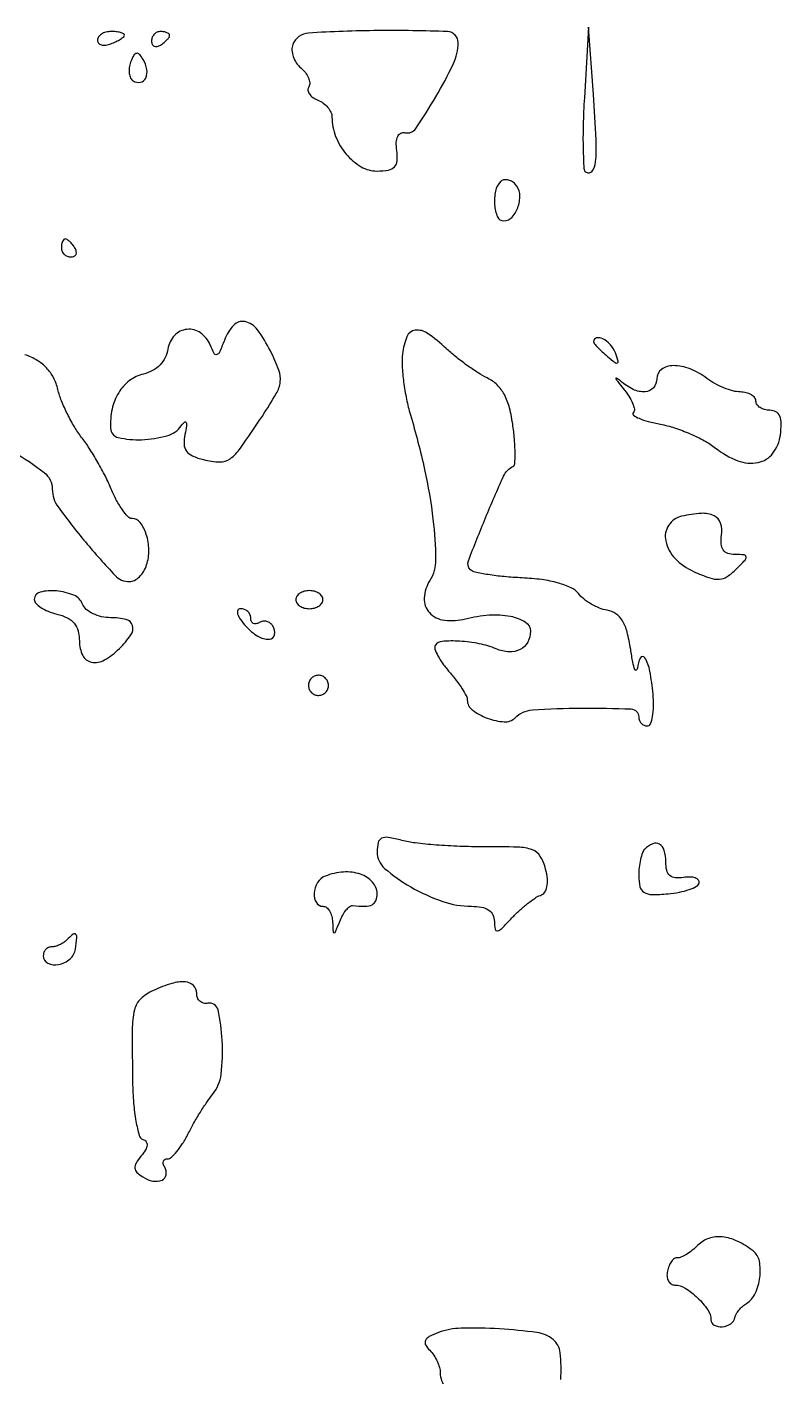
# Model space of a CAD drawing. Extents: x 0 to 5034, y 0 to 2560.
# Drawn here: x 4329.2 to 4413.2, y 2410.8 to 2560.5 of the extents above; entities that cross this region are included whole.
import ezdxf

# ---------------------------------------------------------------- set-up
doc = ezdxf.new("R2010")
doc.units = 0

msp = doc.modelspace()

# ---------------------------------------------------------------- linework, layer by layer
for points in [[(4039.932321, 2269.667715, 0.000064), (4084.731077, 2269.263702, 0.000011), (4132.120882, 2268.843403, 0.002588)], [(4327.666469, 2513.395901, -0.036501), (4331.102622, 2511.084834, -0.230387), (4332, 2509.240665, 0.158809), (4332.639993, 2507.276506, 0.016468), (4335.670657, 2503.394907, 0.014767), (4338.954856, 2499.690735, 0.206849), (4340.553074, 2499, 0.12447), (4341.098761, 2499.137981, 0.069765), (4341.653111, 2499.546117, 0.062639), (4342.131863, 2500.148253, 0.059895), (4342.455287, 2500.859123, 0.081229), (4342.697804, 2502.517259, 0.071927), (4342.418718, 2504.241375, 0.085728), (4341.745711, 2505.549638, 0.235366), (4340.841985, 2506, -0.208352), (4340.393924, 2506.195182, -0.033219), (4339.776306, 2506.954688, -0.032033), (4339.128883, 2508.005299, -0.023103), (4338.539814, 2509.25, 0.018976), (4337.879093, 2510.676422, 0.012209), (4337.011242, 2512.279687, 0.012272), (4336.083883, 2513.809016, 0.022474), (4335.243331, 2515, -0.030453), (4334.450713, 2516.161966, -0.019702), (4333.672366, 2517.592321, -0.019812), (4333.020025, 2519.055709, -0.035029), (4332.617304, 2520.314286, 0.058952), (4332.128698, 2521.62259, 0.071162), (4331.370245, 2522.691129, 0.068759), (4330.319312, 2523.53083, 0.050394), (4328.964813, 2524.162111, -0.022386)], [(4648.5, 2283.373692, 0.000016), (4598.885535, 2284.40156, 0.000141)], [(4388.352901, 2410.531756, 0.043765), (4388.305695, 2413.495733, 0.19974), (4387.5, 2414.978682, 0.137921), (4385.716178, 2415.742778, 0.017893), (4381.550314, 2416.138925, 0.020693), (4377.327881, 2416.213449, 0.082834), (4374.797407, 2415.729353, 0.030337), (4373.786283, 2415.2839, 0.16057), (4373.367661, 2414.857974, 0.243439), (4373.37692, 2414.377275, 0.072263), (4373.830484, 2413.769516, -0.04973), (4374.278132, 2413.222714, -0.037955), (4374.656455, 2412.54758, -0.038928), (4374.91551, 2411.853193, -0.069929), (4375, 2411.252034, 0.181036), (4375.590828, 2409.673716, 0.035157)]]:
    msp.add_lwpolyline(points, format="xyb")
for points in [[(4337, 2559.031385, 0.184534), (4337.122486, 2558.710807, 0.147206), (4337.440625, 2558.516384, 0.100118), (4337.925634, 2558.488865, 0.055937), (4338.5, 2558.638374, 0.02136), (4339.074558, 2558.887494, 0.030395), (4339.559375, 2559.160341, 0.030693), (4339.912889, 2559.420671, 0.222225), (4340, 2559.606989, 0.289661), (4339.903916, 2559.758929, 0.046727), (4339.559375, 2559.884553, 0.039339), (4339.074824, 2559.971531, 0.024748), (4338.5, 2560, 0.062722), (4337.926468, 2559.92777, 0.08088), (4337.440625, 2559.715469, 0.098158), (4337.115494, 2559.400789, 0.152681)], [(4343, 2558.940983, 0.108972), (4343.078288, 2558.586039, 0.182303), (4343.29375, 2558.3746, 0.161196), (4343.6179, 2558.343488, 0.082592), (4344, 2558.5, 0.029505), (4344.382774, 2558.768994, 0.035638), (4344.70625, 2559.066025, 0.038439), (4344.934461, 2559.34829, 0.151918), (4345, 2559.559017, 0.210953), (4344.92554, 2559.727648, 0.081139), (4344.70625, 2559.870461, 0.061769), (4344.382849, 2559.967655, 0.042167), (4344, 2560, 0.105053), (4343.618444, 2559.918938, 0.099167), (4343.29375, 2559.688914, 0.09642), (4343.076123, 2559.345238, 0.093332)], [(4358.66643, 2558.573113, 0.10347), (4358.563959, 2557.93896, 0.069988), (4358.699654, 2557.216863, 0.066228), (4359.042939, 2556.520072, 0.072136), (4359.54843, 2555.959806, -0.05336), (4360.054251, 2555.439678, -0.066542), (4360.39579, 2554.859356, -0.08015), (4360.52968, 2554.310097, -0.159512), (4360.425607, 2553.87963, 0.168629), (4360.339162, 2553.49207, 0.120673), (4360.494739, 2553.072187, 0.091773), (4360.879534, 2552.681701, 0.060899), (4361.436618, 2552.385948, -0.065763), (4362.03435, 2552.061154, -0.061992), (4362.540757, 2551.586631, -0.066474), (4362.88387, 2551.040949, -0.107552), (4363, 2550.507318, 0.094664), (4363.407124, 2548.376227, 0.079924), (4364.583307, 2546.400818, 0.085356), (4366.231128, 2545.001716, 0.137198), (4368, 2544.529347, 0.038777), (4369.270036, 2544.643005, 0.161011), (4369.941386, 2544.997696, 0.17847), (4370.22987, 2545.657388, 0.049857), (4370.18338, 2546.801554, -0.041456), (4370.130481, 2547.722486, -0.104566), (4370.285299, 2548.372381, -0.172696), (4370.627885, 2548.71575, -0.166252), (4371.116514, 2548.772207, 0.305951), (4372.27777, 2549.23516, 0.016405), (4374.509853, 2552.757556, 0.022605), (4376.462773, 2556.447208, 0.108761), (4376.989669, 2558.75, 0.40486), (4375.812188, 2559.986105, 0.01249), (4368.111287, 2560.104135, 0.012929), (4360.379141, 2559.829443, 0.293796)], [(4390.974145, 2552.651454, 0.008382), (4390.841667, 2549.613181, 0.012956), (4390.839295, 2546.9857, 0.00725), (4390.925115, 2544.814541, 0.246431), (4391.180902, 2544.385142, 0.393063), (4391.846612, 2544.519189, 0.133576), (4392.224761, 2545.531523, 0.035457), (4392.276299, 2547.981942, 0.005063), (4391.974953, 2553), (4391.448291, 2560.5)], [(4340.682837, 2556.615871, 0.058511), (4340.521214, 2555.981629, 0.067768), (4340.522896, 2555.358823, 0.078711), (4340.680128, 2554.841624, 0.142196), (4340.974576, 2554.515713, 0.191013), (4341.771326, 2554.37394, 0.23802), (4342.353794, 2554.834197, 0.152732), (4342.482104, 2555.803525, 0.095806), (4342.07318, 2556.881592, 0.03936), (4341.644526, 2557.466726, 0.268353), (4341.319611, 2557.580022, 0.227867), (4341.0198, 2557.35823, 0.029854)], [(4381.683333, 2543.35, 0.146654), (4381.120744, 2542.305754, 0.070812), (4381.026444, 2540.775524, 0.080461), (4381.351329, 2539.45033, 0.301083), (4382.031385, 2539, 0.216068), (4382.981064, 2539.430489, 0.104079), (4383.64996, 2540.620178, 0.09835), (4383.80455, 2542.036556, 0.176304), (4383.316116, 2543.083884, 0.070272), (4382.902004, 2543.395494, 0.086013), (4382.444838, 2543.553703, 0.10017), (4382.017102, 2543.537394, 0.137765)], [(4333, 2536, 0.105053), (4333.081062, 2535.618444, 0.099167), (4333.311086, 2535.29375, 0.09642), (4333.654762, 2535.076123, 0.093332), (4334.059017, 2535, 0.108972), (4334.413961, 2535.078288, 0.182303), (4334.6254, 2535.29375, 0.161196), (4334.656512, 2535.6179, 0.082592), (4334.5, 2536, 0.029505), (4334.231006, 2536.382774, 0.035638), (4333.933975, 2536.70625, 0.038439), (4333.65171, 2536.934461, 0.151918), (4333.440983, 2537, 0.210953), (4333.272352, 2536.92554, 0.081139), (4333.129539, 2536.70625, 0.061769), (4333.032345, 2536.382849, 0.042167)], [(4351.067935, 2525.75, -0.010354), (4350.532664, 2524.443146, -0.216779), (4350.227087, 2524.167253, -0.367122), (4349.929713, 2524.291669, -0.021711), (4349.493171, 2525.25, 0.145247), (4348.437246, 2526.575989, 0.178799), (4346.917255, 2526.973774, 0.183558), (4345.53304, 2526.28629, 0.151925), (4344.819551, 2524.790994, -0.079457), (4344.522874, 2523.839483, -0.078685), (4343.943569, 2523.024363, -0.075717), (4343.118731, 2522.404145, -0.065941), (4342.10724, 2522.021226, 0.106024), (4340.554584, 2521.287488, 0.093334), (4339.355296, 2519.952616, 0.083448), (4338.629523, 2518.131863, 0.064519), (4338.450151, 2516, 0.338619), (4339.306297, 2514.979241, 0.06381), (4341.893496, 2514.739421, 0.058515), (4344.706607, 2515.17009, 0.17137), (4346.293024, 2516.274746, -0.050164), (4346.647517, 2516.676209, -0.517531), (4346.829967, 2516.637713, -0.142917), (4346.877145, 2516.258566, -0.01354), (4346.701203, 2515.329681, 0.061165), (4346.600074, 2514.234695, 0.151855), (4346.859254, 2513.48168, 0.13214), (4347.531073, 2512.943783, 0.041644), (4348.759101, 2512.524326, 0.052938), (4350.565917, 2512.269472, 0.169822), (4351.709793, 2512.62593, 0.080477), (4352.849924, 2513.79781, 0.00649), (4355.279878, 2517.364353, 0.013931), (4356.824666, 2519.843518, 0.102054), (4357.269982, 2521.16089, 0.122771), (4357.113458, 2522.440164, 0.02377), (4356.169965, 2524.589749, 0.044529), (4354.734536, 2526.930303, 0.178887), (4353.35152, 2527.831746, 0.271489), (4352.104627, 2527.437013, 0.091749)], [(4370.816422, 2524.25, 0.042741), (4370.777528, 2522.915146, 0.018183), (4370.943156, 2521.132812, 0.017834), (4371.258893, 2519.232987, 0.022332), (4371.692195, 2517.5, -0.018034), (4373.264706, 2511.43277, -0.025287), (4374.194789, 2505.914356, -0.025868), (4374.485804, 2501.421683, -0.143781), (4373.84173, 2499.118178, 0.125581), (4373.221453, 2497.171035, 0.205166), (4373.800169, 2495.566607, 0.17637), (4375.467788, 2494.717925, 0.09459), (4377.802108, 2494.874582, -0.046137), (4380.422204, 2495.306611, -0.065424), (4382.777594, 2495.166422, -0.091057), (4384.422375, 2494.525208, -0.259996), (4385, 2493.489466, -0.125632), (4384.694084, 2492.291179, -0.150278), (4383.863146, 2491.481305, -0.131832), (4382.626068, 2491.214933, -0.087401), (4381.202113, 2491.539982, 0.050102), (4379.329481, 2492.116518, 0.035774), (4377.152444, 2492.394557, 0.032085), (4375.210503, 2492.37778, 0.240596), (4374.447652, 2491.915299, 0.23073), (4374.408332, 2491.523611, 0.0345), (4374.742219, 2490.780827, 0.032902), (4375.29221, 2489.89809, 0.022872), (4376.020757, 2488.976067, -0.016208), (4376.778588, 2488.042818, -0.020129), (4377.418597, 2487.125875, -0.018843), (4377.887656, 2486.32795, -0.124069), (4378, 2485.882174, 0.234492), (4378.5489, 2484.776127, 0.073446), (4380.216912, 2483.858715, 0.072519), (4382.101286, 2483.454251, 0.216293), (4383.307359, 2483.907359, -0.181143), (4385.21206, 2484.773984, -0.015459), (4390.668425, 2484.979688, -0.012412), (4396.156394, 2484.880579, -0.401709), (4397, 2484, 0.094145), (4397.072515, 2483.618287, 0.09666), (4397.279706, 2483.29375, 0.099009), (4397.588866, 2483.076516, 0.104158), (4397.952192, 2483, 0.305188), (4398.29863, 2483.233176, 0.052035), (4398.531595, 2484.037334, 0.041584), (4398.640137, 2485.177851, 0.025319), (4398.587507, 2486.531351, 0.023552), (4398.238324, 2489.071909, 0.089307), (4397.673094, 2490.5653, 0.584864), (4397.183684, 2490.551788, 0.103078), (4396.858095, 2489.416667, -0.215281), (4396.734463, 2489.189277, -0.505599), (4396.579246, 2489.235177, -0.039814), (4396.352506, 2490.062627, -0.009161), (4396.108095, 2491.490318, 0.025286), (4395.714892, 2493.412376, 0.072461), (4395.189142, 2494.666303, 0.107242), (4394.46939, 2495.430657, 0.108276), (4393.5, 2495.824677, -0.053299), (4392.647917, 2496.066794, -0.036154), (4391.741185, 2496.511101, -0.036399), (4390.918158, 2497.074969, -0.058652), (4390.321054, 2497.678317, 0.119326), (4389.512638, 2498.319104, 0.040309), (4388.092363, 2498.840986, 0.0343), (4386.248094, 2499.220582, 0.022383), (4384.083136, 2499.415209, -0.011908), (4382.095754, 2499.551982, -0.016128), (4380.310001, 2499.775972, -0.013077), (4378.856124, 2500.045321, -0.145019), (4378.342507, 2500.32416, -0.295783), (4378.130527, 2501.317582, -0.006572), (4380.024215, 2506.0853, -0.008528), (4382.023024, 2510.705887, -0.176071), (4383.064377, 2511.771459, 0.271461), (4383.261982, 2512.065108, 0.015546), (4383.297183, 2513.196939, 0.02024), (4383.239808, 2514.613708, 0.013157), (4383.064377, 2516.242958, 0.028088), (4382.675158, 2518.269654, 0.061243), (4382.106377, 2519.743833, 0.07764), (4381.30359, 2520.809696, 0.077194), (4380.212513, 2521.582402, -0.026676), (4379.173188, 2522.171241, -0.01352), (4377.928118, 2523.015466, -0.01339), (4376.686654, 2523.958565, -0.01944), (4375.648062, 2524.860903, 0.035075), (4373.602409, 2526.52895, 0.187066), (4372.229144, 2526.870967, 0.270933), (4371.305894, 2526.161896, 0.068141)], [(4392, 2525.622445, 0.172995), (4392.07509, 2525.411909, 0.015689), (4392.44735, 2524.984529, 0.018888), (4392.939562, 2524.492636, 0.013646), (4393.522892, 2523.981001, 0.008807), (4394.382614, 2523.292701, 0.27071), (4394.644403, 2523.258808, 0.389672), (4394.735322, 2523.458284, 0.012731), (4394.415903, 2524.358556, 0.091143), (4393.856754, 2525.274265, 0.089947), (4393.00624, 2525.936277, 0.178047), (4392.321922, 2526.025462, 0.350363)], [(4399, 2521.5, -0.180287), (4398.628887, 2520.504222, -0.201476), (4397.715736, 2520.052161, -0.128905), (4396.388596, 2520.313375, -0.06757), (4394.976534, 2521.25, 0.028459), (4394.554336, 2521.580182, 0.731534), (4394.47812, 2521.521474, 0.078668), (4394.669162, 2521.176481, 0.007387), (4395.278715, 2520.418848, -0.029744), (4395.895685, 2519.577637, -0.044483), (4396.319922, 2518.771503, -0.054064), (4396.516601, 2518.106362, -0.246009), (4396.399998, 2517.733331, 0.461498), (4396.422247, 2517.453525, 0.055983), (4397.033862, 2517.10751, 0.036268), (4398.063144, 2516.754388, 0.018138), (4399.406516, 2516.45156, -0.033038), (4400.970843, 2516.049627, -0.022554), (4402.687552, 2515.398256, -0.02279), (4404.292799, 2514.616247, -0.041931), (4405.505399, 2513.817094, 0.0738), (4407.977585, 2512.404289, 0.143043), (4410.225437, 2512.206659, 0.182357), (4411.869841, 2513.231248, 0.131081), (4412.704751, 2515.25, 0.031208), (4412.793536, 2516.533117, 0.102636), (4412.627524, 2517.361147, 0.16769), (4412.206732, 2517.826916, 0.12662), (4411.53421, 2518, -0.063338), (4410.947621, 2518.074607, -0.081335), (4410.450674, 2518.29375, -0.098386), (4410.118154, 2518.618633, -0.151359), (4410, 2519, 0.169034), (4409.866344, 2519.384054, 0.092324), (4409.485937, 2519.715592, 0.073748), (4408.919421, 2519.945493, 0.055083), (4408.25, 2520.031803, -0.062288), (4407.440766, 2520.147977, -0.029757), (4406.443856, 2520.485547, -0.02894), (4405.430463, 2520.967417, -0.036476), (4404.55887, 2521.531803, 0.066008), (4402.685519, 2522.59383, 0.097717), (4400.8365, 2522.947698, 0.154361), (4399.529262, 2522.526033, 0.242722)], [(4401.75, 2506.246355, 0.197196), (4400.305677, 2505.236237, 0.199201), (4399.995083, 2503.508233, 0.138576), (4401.038034, 2501.556719, 0.097272), (4403.090437, 2500.120262, 0.01992), (4404.8674, 2499.416934, 0.098132), (4405.929167, 2499.265779, 0.133654), (4406.799822, 2499.554267, 0.049967), (4407.804723, 2500.376151, 0.008792), (4408.781855, 2501.388267, 0.21428), (4408.904971, 2501.75, 0.365211), (4408.690652, 2501.960476, 0.019009), (4407.651427, 2502, -0.082149), (4406.86618, 2502.129891, -0.162456), (4406.368896, 2502.507897, -0.135865), (4406.144839, 2503.16489, -0.05088), (4406.187142, 2504.146137, 0.115822), (4406.071745, 2505.486861, 0.205898), (4405.35127, 2506.304033, 0.128825), (4403.945261, 2506.56838, 0.037646)], [(4330, 2497.019052, 0.196992), (4330.172385, 2496.598489, 0.05533), (4330.734375, 2496.141941, 0.046776), (4331.542915, 2495.722843, 0.034719), (4332.5, 2495.410644, -0.053868), (4333.655948, 2494.984051, -0.104882), (4334.423078, 2494.376077, -0.11005), (4334.855004, 2493.53082, -0.063382), (4335, 2492.391592, 0.113691), (4335.36346, 2490.813794, 0.238064), (4336.339848, 2490.070691, 0.177082), (4337.780379, 2490.314124, 0.066965), (4339.428571, 2491.571429, 0.043023), (4340.704919, 2493.088593, 0.225302), (4340.88475, 2494.13491, 0.272866), (4340.193261, 2494.798798, 0.058134), (4338.468615, 2495, -0.055002), (4337.457712, 2495.111542, -0.057561), (4336.511741, 2495.440625, -0.06413), (4335.767801, 2495.925762, -0.125259), (4335.361626, 2496.5, 0.206682), (4334.398742, 2497.485025, 0.073289), (4332.444332, 2497.969154, 0.085552), (4330.637021, 2497.834841, 0.344182)], [(4359, 2497, 0.148195), (4359.115568, 2496.618646, 0.098894), (4359.440625, 2496.29375, 0.082425), (4359.926543, 2496.074694, 0.064853), (4360.5, 2496, 0.064853), (4361.073457, 2496.074694, 0.082425), (4361.559375, 2496.29375, 0.098894), (4361.884432, 2496.618646, 0.148195), (4362, 2497, 0.148195), (4361.884432, 2497.381354, 0.098894), (4361.559375, 2497.70625, 0.082425), (4361.073457, 2497.925306, 0.064853), (4360.5, 2498, 0.064853), (4359.926543, 2497.925306, 0.082425), (4359.440625, 2497.70625, 0.098894), (4359.115568, 2497.381354, 0.148195)], [(4353.478659, 2494.023581, 0.073498), (4354.771663, 2492.959675, 0.141583), (4356.056903, 2492.617124, 0.355568), (4356.630828, 2493.10455, 0.186373), (4356.447214, 2494.08541, 0.097277), (4356.152776, 2494.403043, 0.097513), (4355.760315, 2494.585377, 0.098348), (4355.330874, 2494.604475, 0.100828), (4354.930902, 2494.457295, -0.090666), (4354.57557, 2494.318355, -0.169366), (4354.273452, 2494.362055, -0.176081), (4354.071817, 2494.581552, -0.098926), (4354, 2494.940983, 0.108259), (4353.911482, 2495.345017, 0.099669), (4353.660722, 2495.688914, 0.09553), (4353.285957, 2495.919508, 0.090524), (4352.845012, 2496, 0.284688), (4352.560901, 2495.823967, 0.195341), (4352.531453, 2495.435045, 0.078101), (4352.848638, 2494.804601, 0.028394)], [(4360.552786, 2488.08541, 0.099038), (4360.401684, 2487.679226, 0.097945), (4360.417584, 2487.244476, 0.097945), (4360.597789, 2486.848514, 0.099038), (4360.91459, 2486.552786, 0.099038), (4361.320774, 2486.401684, 0.097945), (4361.755524, 2486.417584, 0.097945), (4362.151486, 2486.597789, 0.099038), (4362.447214, 2486.91459, 0.099038), (4362.598316, 2487.320774, 0.097945), (4362.582416, 2487.755524, 0.097945), (4362.402211, 2488.151486, 0.099038), (4362.08541, 2488.447214, 0.099038), (4361.679226, 2488.598316, 0.097945), (4361.244476, 2488.582416, 0.097945), (4360.848514, 2488.402211, 0.099038)], [(4368, 2469.039376, 0.217508), (4368.835628, 2467.209336, 0.04766), (4371.72566, 2465.151081, 0.047974), (4375.273479, 2463.533679, 0.083157), (4378.460162, 2463, -0.044423), (4379.588262, 2462.899575, -0.102647), (4380.373964, 2462.583792, -0.136603), (4380.834208, 2462.051077, -0.110703), (4381, 2461.311439, 0.045537), (4381.075986, 2460.478841, 0.420058), (4381.346724, 2460.296223, 0.146392), (4381.825817, 2460.553402, 0.00935), (4382.943895, 2461.709404, -0.019172), (4383.777245, 2462.537824, -0.019046), (4384.673397, 2463.301888, -0.019294), (4385.506327, 2463.908343, -0.067352), (4386.101836, 2464.200612, 0.161026), (4386.563161, 2464.54485, 0.103731), (4386.82756, 2465.163818, 0.073377), (4386.871675, 2466.036855, 0.037492), (4386.684573, 2467.120626, 0.07451), (4386.094542, 2468.537262, 0.172306), (4385.215032, 2469.257464, 0.07945), (4383.613801, 2469.559294, 0.008281), (4379.776632, 2469.602211, -0.01057), (4377.171901, 2469.643271, -0.010153), (4374.535948, 2469.79423, -0.010131), (4372.218292, 2470.021556, -0.035784), (4370.75, 2470.303283, 0.022062), (4369.244075, 2470.635281, 0.152077), (4368.502058, 2470.53905, 0.232306), (4368.117035, 2470.066292, 0.0568)], [(4397.666667, 2469.333333, 0.111086), (4397.409284, 2468.926547, 0.030202), (4397.195833, 2468.191127, 0.028995), (4397.049078, 2467.304982, 0.026543), (4397, 2466.381142, 0.055012), (4397.134116, 2465.165849, 0.202887), (4397.573599, 2464.550464, 0.138962), (4398.447484, 2464.304713, 0.021872), (4400.25, 2464.387246, 0.025516), (4401.509637, 2464.565416, 0.035855), (4402.6054, 2464.860687, 0.039026), (4403.422395, 2465.218606, 0.218087), (4403.704552, 2465.589438, 0.240982), (4403.622202, 2465.909315, 0.129913), (4403.274867, 2466.14062, 0.0796), (4402.689008, 2466.241343, 0.042554), (4401.954552, 2466.187142, -0.063497), (4401.04707, 2466.158187, -0.160177), (4400.448959, 2466.419983, -0.154012), (4400.108565, 2466.994422, -0.057391), (4400, 2467.937142, 0.066204), (4399.832363, 2469.197656, 0.194173), (4399.313534, 2469.882976, 0.240263), (4398.555267, 2469.934338, 0.095651)], [(4362.25, 2466.337719, 0.161605), (4361.406519, 2465.621525, 0.118456), (4361.028666, 2464.444276, 0.152487), (4361.266132, 2463.420317, 0.266094), (4362, 2463, -0.16722), (4362.387084, 2462.86682, -0.090029), (4362.726896, 2462.485938, -0.072474), (4362.969234, 2461.919407, -0.054897), (4363.070285, 2461.25, 0.005126), (4363.125474, 2460.155764, 0.423873), (4363.241517, 2460.056359, 0.278756), (4363.394838, 2460.169852, 0.003624), (4363.859329, 2461.324, -0.032984), (4364.186646, 2462.016898, -0.044467), (4364.575795, 2462.590462, -0.05185), (4364.966486, 2462.978646, -0.198103), (4365.289043, 2463.074, 0.025091), (4366.667418, 2463.000132, 0.114546), (4367.444479, 2463.177761, 0.18883), (4367.855442, 2463.623613, 0.093127), (4368, 2464.393011, 0.187749), (4367.49885, 2465.68059, 0.126241), (4366.16106, 2466.551889, 0.098662), (4364.262186, 2466.799073, 0.079237)], [(4333.583333, 2459.25, -0.052335), (4333.228895, 2458.962896, -0.038368), (4332.784375, 2458.720313, -0.03908), (4332.322312, 2458.554398, -0.066753), (4331.916667, 2458.5, 0.108288), (4331.566942, 2458.423359, 0.099673), (4331.269271, 2458.20625, 0.095522), (4331.069671, 2457.881774, 0.0905), (4331, 2457.5, 0.284775), (4331.506452, 2456.682899, 0.168662), (4332.683052, 2456.532792, 0.125105), (4333.963168, 2457.160985, 0.181955), (4334.566187, 2458.25, 0.011374), (4334.724042, 2459.527087, 0.222828), (4334.59582, 2459.891585, 0.390162), (4334.302551, 2459.906276, 0.022868)], [(4343.21004, 2453.680519, 0.085104), (4341.794321, 2452.733642, 0.148129), (4341.101308, 2451.515874, 0.055527), (4340.856035, 2449.341312, 0.004352), (4340.898826, 2443.500832, 0.016201), (4341.011461, 2441.176917, 0.024241), (4341.273497, 2439.161672, 0.021316), (4341.624951, 2437.59295, 0.251623), (4342.039241, 2437.153586, -0.149357), (4342.395045, 2436.900502, -0.191268), (4342.504435, 2436.517248, -0.111465), (4342.32904, 2435.991413, -0.037207), (4341.85604, 2435.326539, 0.036772), (4341.290813, 2434.533486, 0.154791), (4341.154372, 2433.972442, 0.183497), (4341.375392, 2433.492471, 0.055739), (4342.016556, 2432.989768, 0.088573), (4343.158237, 2432.537878, 0.155374), (4344.158818, 2432.646441, 0.251204), (4344.618947, 2433.236609, 0.18289), (4344.457295, 2434.069098, -0.072561), (4344.303049, 2434.425246, -0.14854), (4344.312417, 2434.726548, -0.188674), (4344.479669, 2434.925532, -0.125366), (4344.772003, 2435, 0.189011), (4345.201329, 2435.168307, 0.033609), (4345.804748, 2435.807813, 0.032221), (4346.445929, 2436.696956, 0.024117), (4347.03789, 2437.75, -0.013044), (4347.663805, 2438.923522, -0.009931), (4348.407798, 2440.176227, -0.01006), (4349.152679, 2441.323363, -0.023102), (4349.769362, 2442.147793, 0.144216), (4350.711376, 2444.363708, 0.041743), (4350.831816, 2448.117746, 0.042418), (4350.364963, 2451.525499, 0.407336), (4349.25, 2452.25, -0.107222), (4348.77343, 2452.257736, -0.121653), (4348.367188, 2452.465104, -0.118048), (4348.095841, 2452.843829, -0.096975), (4348, 2453.333333, 0.19929), (4347.638916, 2454.203281, 0.179799), (4346.748061, 2454.609854, 0.09188), (4345.257087, 2454.443839, 0.031401)], [(4403.564653, 2425.421796, -0.026895), (4402.935308, 2424.856745, -0.031377), (4402.27926, 2424.393213, -0.03295), (4401.685705, 2424.079282, -0.134001), (4401.285714, 2424.017107, 0.181462), (4400.961183, 2423.935343, 0.079355), (4400.635827, 2423.623494, 0.06351), (4400.358398, 2423.140486, 0.047344), (4400.176676, 2422.552821, 0.070865), (4400.13876, 2421.959262, 0.102575), (4400.284599, 2421.456141, 0.126446), (4400.587977, 2421.122636, 0.146309), (4400.998104, 2421, -0.142697), (4402.150103, 2420.664393, -0.049492), (4403.524836, 2419.584481, -0.049416), (4404.653132, 2418.264539, -0.153316), (4405, 2417.159912, 0.276992), (4405.361627, 2416.557221, 0.146934), (4406.245519, 2416.379753, 0.122213), (4407.199031, 2416.713676, 0.20348), (4407.66459, 2417.410142, -0.084826), (4407.806781, 2417.791358, -0.040273), (4408.106552, 2418.223238, -0.038396), (4408.501561, 2418.63551, -0.044141), (4408.938016, 2418.961692, 0.147071), (4409.918205, 2420.067671, 0.076716), (4410.431797, 2421.853782, 0.079137), (4410.375958, 2423.649684, 0.183341), (4409.680164, 2424.78028, 0.051279), (4407.922334, 2425.867686, 0.086969), (4406.263179, 2426.341226, 0.107203), (4404.790059, 2426.17991, 0.116203)]]:
    msp.add_lwpolyline(points, format="xyb", close=True)

doc.saveas('drawing.dxf')
